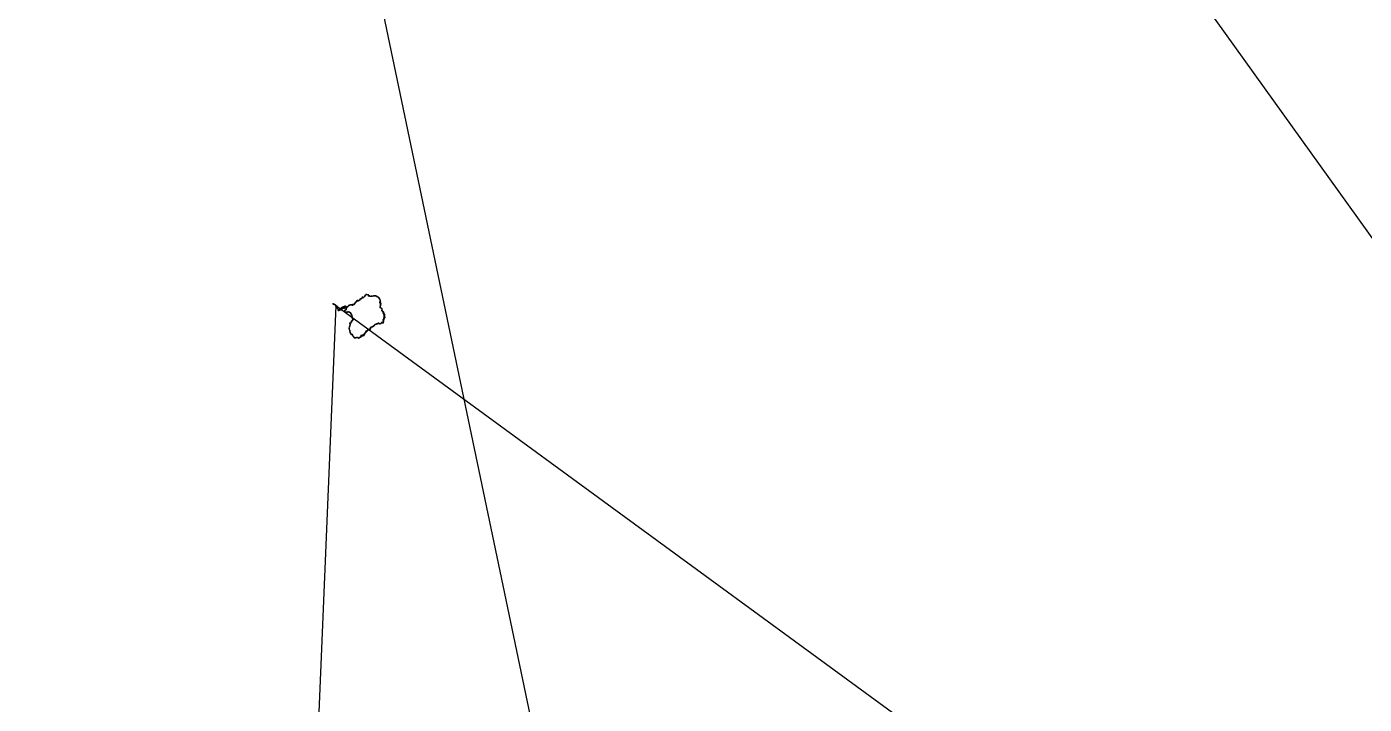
# Model space of a CAD drawing. Header units: metres. Extents: x 533996 to 558759, y 1823984 to 1869097.
# Drawn here: x 534041 to 543112, y 1853228 to 1857819 of the extents above; entities that cross this region are included whole.
import ezdxf

# ---------------------------------------------------------------- set-up
doc = ezdxf.new("R2010")
doc.units = ezdxf.units.M
doc.header["$MEASUREMENT"] = 0
doc.layers.add('Unknown Line Type', color=7, linetype='Continuous')
doc.layers.add('Unknown Point Feature', color=7, linetype='Continuous')

msp = doc.modelspace()

# ---------------------------------------------------------------- linework, layer by layer
at = {"layer": 'Unknown Line Type', "color": 4, "true_color": 0x00ffff}
for points in [[(558442.5, 1835128.9, 298.6), (534041.3, 1869090, 422.6)], [(534120.6, 1869074.7, 342.4), (540850.2, 1836930.3, 270.8)], [(535442, 1839236.9, 226.1), (536139.8, 1855927.4, 774.5), (536137.9, 1855926.8, 772.6), (536136.8, 1855925.2, 770.6), (536138.5, 1855929.1, 770.6), (536123.7, 1855938.4, 773), (536122.1, 1855938.6, 773), (536119.1, 1855940.4, 776.4), (536122.6, 1855939.7, 777.4), (536129.5, 1855936.7, 777.4), (536132, 1855935.4, 776.9), (536137.1, 1855929.6, 777.8), (536137.9, 1855927.8, 777.8), (536139, 1855925.9, 777.8), (536146.9, 1855913, 777.8), (536155.6, 1855895.1, 777.8), (536157.5, 1855896.9, 775), (536165.4, 1855899.4, 774), (536171.4, 1855901.2, 774), (536175.5, 1855902.9, 772.6), (536176.2, 1855905.8, 771.6), (536180.5, 1855909.2, 770.6), (536183.4, 1855910.3, 770.6), (536187.3, 1855911.4, 770.2), (536193.9, 1855911.5, 770.2), (536194.8, 1855912.5, 770.2), (536198.9, 1855915.4, 770.2), (536206.9, 1855920.1, 771.1), (536207.7, 1855919.7, 771.6), (536212.9, 1855916.7, 772.6), (536218.8, 1855923.9, 774.5), (536225, 1855929.9, 775.4), (536230, 1855931.5, 775.9), (536240.2, 1855933.6, 776.4), (536247.1, 1855935.4, 773.5), (536250.3, 1855933.1, 773.5), (536251, 1855934.2, 772.1), (536253.1, 1855936.6, 773.5), (536259.2, 1855936, 774.5), (536263.4, 1855941.8, 776.9), (536265.3, 1855943.8, 776.4), (536269.1, 1855947.5, 776.4), (536274.2, 1855951.8, 775.9), (536275.9, 1855954.7, 775), (536277.4, 1855957.6, 774.5), (536279.8, 1855960.8, 775), (536282.4, 1855961, 775), (536285.1, 1855962.6, 775), (536288.5, 1855960.8, 775), (536294.2, 1855964.5, 777.4), (536299.3, 1855969, 777.8), (536303.7, 1855972, 777.4), (536308.1, 1855974.8, 778.8), (536311.7, 1855978, 780.7), (536316.4, 1855982.8, 783.1), (536318.9, 1855985.4, 781.2), (536325.8, 1855985.1, 778.8), (536333.6, 1855993.5, 778.8), (536336.9, 1855996.6, 778.3), (536343.8, 1856003.3, 779.3), (536346, 1856003.4, 779.3), (536356.4, 1856001.3, 782.2), (536359.4, 1855998.4, 784.6), (536360.2, 1855996.3, 785.5), (536361.9, 1855995.8, 787), (536365.9, 1855995.1, 789.9), (536368.9, 1855994, 792.3), (536379.5, 1855993, 798.5), (536384.4, 1855993.6, 800.4), (536394.5, 1855996.3, 805.2), (536399.4, 1855995.7, 809.1), (536402.1, 1855995.2, 811), (536408.3, 1855994.9, 812), (536415.7, 1855990.1, 813.4), (536425.6, 1855985.7, 813.9), (536429.1, 1855982.5, 815.8), (536430.1, 1855981, 816.8), (536432.6, 1855974.5, 820.6), (536437.4, 1855965.6, 825.4), (536437.4, 1855965.4, 825.9), (536437.3, 1855958, 831.7), (536440.8, 1855953.4, 838.4), (536440.5, 1855951.6, 845.1), (536435.4, 1855951.3, 854.8), (536435.7, 1855950.7, 855.2), (536437.4, 1855950.1, 855.2), (536439.1, 1855946.6, 853.8), (536442.2, 1855941.8, 853.3), (536441.3, 1855940.1, 850.9), (536440.9, 1855931.5, 849), (536440.1, 1855933.3, 849), (536439.7, 1855930.6, 849.5), (536438.8, 1855919.9, 844.2), (536438.5, 1855917.3, 841.3), (536443.1, 1855913.9, 836), (536448.5, 1855906.5, 837), (536449.1, 1855895.2, 838.9), (536454.2, 1855891, 839.4), (536459.6, 1855885.7, 842.7), (536459.7, 1855884.3, 844.2), (536460.3, 1855883.5, 846.6), (536457.5, 1855880.5, 847.5), (536463.3, 1855878.2, 846.6), (536461.7, 1855874.8, 846.1), (536463.7, 1855870.9, 846.1), (536466.7, 1855869.1, 844.7), (536467.9, 1855863.8, 846.6), (536467.7, 1855866.8, 849.9), (536467, 1855865.9, 852.3), (536468, 1855861.6, 855.2), (536467.4, 1855863.3, 858.6), (536465.4, 1855862, 860.5), (536466, 1855857.2, 862.4), (536467.8, 1855854.1, 853.3), (536467.9, 1855853.7, 852.8), (536466, 1855851.8, 855.2), (536468.8, 1855849.5, 854.3), (536467.7, 1855848, 847.1), (536466.7, 1855845.7, 848), (536463.6, 1855843.5, 849.9), (536462.4, 1855840.2, 849.5), (536462.8, 1855835.7, 852.3), (536460.6, 1855833.9, 856.2), (536459.7, 1855833.1, 856.2), (536459.7, 1855829.4, 854.8), (536459.6, 1855829.3, 850.4), (536461.5, 1855824.8, 854.3), (536461.4, 1855824, 855.2), (536459.8, 1855822, 856.2), (536458.8, 1855820, 858.1), (536458.9, 1855814.4, 862), (536457.5, 1855812.5, 864.8), (536453, 1855811.5, 866.8), (536449.8, 1855813.8, 866.3), (536442.4, 1855807.7, 864.8), (536436.6, 1855805.2, 863.4), (536435.3, 1855805.1, 863.9), (536432.3, 1855808.9, 865.8), (536425.9, 1855810.6, 864.8), (536422.7, 1855808, 862.4), (536417.8, 1855806.1, 861), (536416.7, 1855805.9, 859.6), (536410.3, 1855803.6, 858.1), (536404.4, 1855800.1, 856.7), (536396.9, 1855795.2, 855.2), (536393.1, 1855790.5, 854.8), (536387.9, 1855786.6, 854.8), (536385.5, 1855785.7, 855.2), (536383.6, 1855785, 853.3), (536377.9, 1855782.8, 850.4), (536375.8, 1855781.1, 849), (536375.1, 1855777.5, 848), (536369.5, 1855775.7, 848), (536369.5, 1855770.4, 846.6), (536366.6, 1855766.4, 844.2), (536362.2, 1855767, 842.7), (536354.4, 1855767.2, 840.3), (536354, 1855763.4, 838.9), (536352.3, 1855759.7, 837.9), (536347.9, 1855758.2, 836), (536348.6, 1855756.7, 836.5), (536343.9, 1855756, 835), (536342.8, 1855752.3, 834.1), (536341.2, 1855751.5, 832.6), (536340.6, 1855750.6, 830.7), (536338.6, 1855747.6, 828.8), (536336.9, 1855745, 826.9), (536335.5, 1855743.8, 827.8), (536332, 1855738.7, 830.2), (536331.9, 1855735.5, 825), (536330.1, 1855733.1, 824.5), (536327.3, 1855733.8, 823.5), (536322.2, 1855732, 822.1), (536324.8, 1855727.7, 822.1), (536327.2, 1855725.5, 822.5), (536322.2, 1855725.6, 820.6), (536318.9, 1855723.6, 820.6), (536318.5, 1855726, 819.7), (536314.1, 1855727, 818.2), (536311.1, 1855726.2, 816.3), (536308.5, 1855726.2, 816.8), (536308.8, 1855719.1, 813.9), (536306.9, 1855718.5, 812.9), (536303.8, 1855714.1, 812.5), (536296.3, 1855713.1, 807.6), (536294.9, 1855713.9, 807.6), (536293.5, 1855709.8, 807.2), (536293, 1855710.1, 807.2), (536292.8, 1855708.7, 806.2), (536281.2, 1855713.5, 805.2), (536280.3, 1855713.7, 805.2), (536270.4, 1855710.7, 802.4), (536267.8, 1855710.8, 801.4), (536264.5, 1855711, 800.4), (536256.4, 1855719.5, 799), (536249.9, 1855726.6, 797.5), (536250.1, 1855727.6, 797.1), (536247.2, 1855734, 795.2), (536241.1, 1855734.4, 797.1), (536238, 1855743.2, 796.6), (536235.3, 1855747.7, 796.1), (536232.6, 1855756.7, 795.2), (536232.9, 1855760.8, 795.6), (536228.1, 1855773.3, 796.1), (536230.4, 1855784.8, 795.2), (536231.5, 1855792.5, 799.5), (536233.8, 1855800.3, 800), (536232.6, 1855809.6, 800), (536239.2, 1855812.8, 797.5), (536243.9, 1855819.1, 800.4), (536244.4, 1855823.5, 799), (536250.3, 1855827.8, 798.5), (536254.1, 1855834.5, 796.6), (536251.3, 1855838.6, 794.2), (536250.2, 1855846.2, 794.2), (536248.5, 1855856.5, 794.7), (536243.9, 1855867.5, 791.8), (536243.5, 1855868.5, 791.3), (536240.4, 1855875.8, 788.4), (536236.9, 1855879.6, 787), (536230.2, 1855884.7, 786.5), (536221.9, 1855885.9, 785), (536215.3, 1855885, 786.5), (536208.1, 1855884.9, 786.5), (536200.2, 1855883.8, 786), (536196.8, 1855890.4, 783.1), (536197.2, 1855891.3, 782.7), (536200.1, 1855899.1, 780.7), (536207.1, 1855903.5, 780.7), (536208.4, 1855909, 780.2), (536209.4, 1855916.1, 781.7), (536205.8, 1855922.6, 777.8), (536201.1, 1855924.9, 775.4), (536195.2, 1855923.6, 777.4), (536189.2, 1855921.3, 776.9), (536183.2, 1855919.6, 777.4), (536179.5, 1855916.9, 777.8), (536174.9, 1855914.9, 776.4), (536164.8, 1855904.4, 775.9), (536160.8, 1855899.1, 775.4), (536155.7, 1855896.6, 772.1), (536154.5, 1855899.8, 771.6), (536154.3, 1855901.7, 771.1), (536153.8, 1855903.5, 771.1), (536149, 1855913, 770.2), (536144.5, 1855923.2, 770.6), (536144.3, 1855925, 772.6), (550089.9, 1845735.2, 750.5)]]:
    msp.add_polyline3d(points, dxfattribs=at)
at = {"layer": 'Unknown Point Feature'}
for p in [(536294.2, 1855964.5, 777.4), (536299.3, 1855969, 777.8), (536303.7, 1855972, 777.4), (536308.1, 1855974.8, 778.8), (536311.7, 1855978, 780.7), (536316.4, 1855982.8, 783.1), (536318.9, 1855985.4, 781.2), (536325.8, 1855985.1, 778.8), (536333.6, 1855993.5, 778.8), (536336.9, 1855996.6, 778.3), (536343.8, 1856003.3, 779.3), (536346, 1856003.4, 779.3), (536356.4, 1856001.3, 782.2), (536359.4, 1855998.4, 784.6), (536360.2, 1855996.3, 785.5), (536361.9, 1855995.8, 787), (536365.9, 1855995.1, 789.9), (536368.9, 1855994, 792.3), (536379.5, 1855993, 798.5), (536384.4, 1855993.6, 800.4), (536394.5, 1855996.3, 805.2), (536399.4, 1855995.7, 809.1), (536402.1, 1855995.2, 811), (536408.3, 1855994.9, 812), (536415.7, 1855990.1, 813.4), (536425.6, 1855985.7, 813.9), (536429.1, 1855982.5, 815.8), (536430.1, 1855981, 816.8), (536432.6, 1855974.5, 820.6), (536437.4, 1855965.6, 825.4), (536437.4, 1855965.4, 825.9), (536119.1, 1855940.4, 776.4), (536122.1, 1855938.6, 773), (536122.6, 1855939.7, 777.4), (536123.7, 1855938.4, 773), (536129.5, 1855936.7, 777.4), (536132, 1855935.4, 776.9), (536136.8, 1855925.2, 770.6), (536137.1, 1855929.6, 777.8), (536137.9, 1855927.8, 777.8), (536137.9, 1855926.8, 772.6), (536138.5, 1855929.1, 770.6), (536139, 1855925.9, 777.8), (536139.8, 1855927.4, 774.5), (536144.3, 1855925, 772.6), (536144.5, 1855923.2, 770.6), (536146.9, 1855913, 777.8), (536149, 1855913, 770.2), (536153.8, 1855903.5, 771.1), (536154.3, 1855901.7, 771.1), (536154.5, 1855899.8, 771.6), (536155.6, 1855895.1, 777.8), (536155.7, 1855896.6, 772.1), (536157.5, 1855896.9, 775), (536160.8, 1855899.1, 775.4), (536164.8, 1855904.4, 775.9), (536165.4, 1855899.4, 774), (536171.4, 1855901.2, 774), (536174.9, 1855914.9, 776.4), (536175.5, 1855902.9, 772.6), (536176.2, 1855905.8, 771.6), (536179.5, 1855916.9, 777.8), (536180.5, 1855909.2, 770.6), (536183.2, 1855919.6, 777.4), (536183.4, 1855910.3, 770.6), (536187.3, 1855911.4, 770.2), (536189.2, 1855921.3, 776.9), (536193.9, 1855911.5, 770.2), (536194.8, 1855912.5, 770.2), (536195.2, 1855923.6, 777.4), (536196.8, 1855890.4, 783.1), (536197.2, 1855891.3, 782.7), (536198.9, 1855915.4, 770.2), (536200.1, 1855899.1, 780.7), (536200.2, 1855883.8, 786), (536201.1, 1855924.9, 775.4), (536205.8, 1855922.6, 777.8), (536206.9, 1855920.1, 771.1), (536207.1, 1855903.5, 780.7), (536207.7, 1855919.7, 771.6), (536208.1, 1855884.9, 786.5), (536208.4, 1855909, 780.2), (536209.4, 1855916.1, 781.7), (536212.9, 1855916.7, 772.6), (536215.3, 1855885, 786.5), (536218.8, 1855923.9, 774.5), (536221.9, 1855885.9, 785), (536225, 1855929.9, 775.4), (536230, 1855931.5, 775.9), (536230.2, 1855884.7, 786.5), (536236.9, 1855879.6, 787), (536240.2, 1855933.6, 776.4), (536240.4, 1855875.8, 788.4), (536247.1, 1855935.4, 773.5), (536250.3, 1855933.1, 773.5), (536251, 1855934.2, 772.1), (536253.1, 1855936.6, 773.5), (536259.2, 1855936, 774.5), (536263.4, 1855941.8, 776.9), (536265.3, 1855943.8, 776.4), (536269.1, 1855947.5, 776.4), (536274.2, 1855951.8, 775.9), (536275.9, 1855954.7, 775), (536277.4, 1855957.6, 774.5), (536279.8, 1855960.8, 775), (536282.4, 1855961, 775), (536285.1, 1855962.6, 775), (536288.5, 1855960.8, 775), (536435.4, 1855951.3, 854.8), (536435.7, 1855950.7, 855.2), (536437.3, 1855958, 831.7), (536437.4, 1855950.1, 855.2), (536438.5, 1855917.3, 841.3), (536438.8, 1855919.9, 844.2), (536439.1, 1855946.6, 853.8), (536439.7, 1855930.6, 849.5), (536440.1, 1855933.3, 849), (536440.5, 1855951.6, 845.1), (536440.8, 1855953.4, 838.4), (536440.9, 1855931.5, 849), (536441.3, 1855940.1, 850.9), (536442.2, 1855941.8, 853.3), (536443.1, 1855913.9, 836), (536448.5, 1855906.5, 837), (536449.1, 1855895.2, 838.9), (536454.2, 1855891, 839.4), (536457.5, 1855880.5, 847.5), (536459.6, 1855885.7, 842.7), (536459.7, 1855884.3, 844.2), (536460.3, 1855883.5, 846.6), (536461.7, 1855874.8, 846.1), (536463.3, 1855878.2, 846.6), (536230.4, 1855784.8, 795.2), (536231.5, 1855792.5, 799.5), (536232.6, 1855809.6, 800), (536233.8, 1855800.3, 800), (536239.2, 1855812.8, 797.5), (536243.5, 1855868.5, 791.3), (536243.9, 1855867.5, 791.8), (536243.9, 1855819.1, 800.4), (536244.4, 1855823.5, 799), (536248.5, 1855856.5, 794.7), (536250.2, 1855846.2, 794.2), (536250.3, 1855827.8, 798.5), (536251.3, 1855838.6, 794.2), (536254.1, 1855834.5, 796.6), (536377.9, 1855782.8, 850.4), (536383.6, 1855785, 853.3), (536385.5, 1855785.7, 855.2), (536387.9, 1855786.6, 854.8), (536393.1, 1855790.5, 854.8), (536396.9, 1855795.2, 855.2), (536404.4, 1855800.1, 856.7), (536410.3, 1855803.6, 858.1), (536416.7, 1855805.9, 859.6), (536417.8, 1855806.1, 861), (536422.7, 1855808, 862.4), (536425.9, 1855810.6, 864.8), (536432.3, 1855808.9, 865.8), (536435.3, 1855805.1, 863.9), (536436.6, 1855805.2, 863.4), (536442.4, 1855807.7, 864.8), (536449.8, 1855813.8, 866.3), (536453, 1855811.5, 866.8), (536457.5, 1855812.5, 864.8), (536458.8, 1855820, 858.1), (536458.9, 1855814.4, 862), (536459.6, 1855829.3, 850.4), (536459.7, 1855833.1, 856.2), (536459.7, 1855829.4, 854.8), (536459.8, 1855822, 856.2), (536460.6, 1855833.9, 856.2), (536461.4, 1855824, 855.2), (536461.5, 1855824.8, 854.3), (536462.4, 1855840.2, 849.5), (536462.8, 1855835.7, 852.3), (536463.6, 1855843.5, 849.9), (536463.7, 1855870.9, 846.1), (536465.4, 1855862, 860.5), (536466, 1855857.2, 862.4), (536466, 1855851.8, 855.2), (536466.7, 1855869.1, 844.7), (536466.7, 1855845.7, 848), (536467, 1855865.9, 852.3), (536467.4, 1855863.3, 858.6), (536467.7, 1855866.8, 849.9), (536467.7, 1855848, 847.1), (536467.8, 1855854.1, 853.3), (536467.9, 1855863.8, 846.6), (536467.9, 1855853.7, 852.8), (536468, 1855861.6, 855.2), (536468.8, 1855849.5, 854.3), (536228.1, 1855773.3, 796.1), (536232.6, 1855756.7, 795.2), (536232.9, 1855760.8, 795.6), (536235.3, 1855747.7, 796.1), (536238, 1855743.2, 796.6), (536241.1, 1855734.4, 797.1), (536247.2, 1855734, 795.2), (536249.9, 1855726.6, 797.5), (536250.1, 1855727.6, 797.1), (536256.4, 1855719.5, 799), (536264.5, 1855711, 800.4), (536267.8, 1855710.8, 801.4), (536270.4, 1855710.7, 802.4), (536280.3, 1855713.7, 805.2), (536281.2, 1855713.5, 805.2), (536292.8, 1855708.7, 806.2), (536293, 1855710.1, 807.2), (536293.5, 1855709.8, 807.2), (536294.9, 1855713.9, 807.6), (536296.3, 1855713.1, 807.6), (536303.8, 1855714.1, 812.5), (536306.9, 1855718.5, 812.9), (536308.5, 1855726.2, 816.8), (536308.8, 1855719.1, 813.9), (536311.1, 1855726.2, 816.3), (536314.1, 1855727, 818.2), (536318.5, 1855726, 819.7), (536318.9, 1855723.6, 820.6), (536322.2, 1855732, 822.1), (536322.2, 1855725.6, 820.6), (536324.8, 1855727.7, 822.1), (536327.2, 1855725.5, 822.5), (536327.3, 1855733.8, 823.5), (536330.1, 1855733.1, 824.5), (536331.9, 1855735.5, 825), (536332, 1855738.7, 830.2), (536335.5, 1855743.8, 827.8), (536336.9, 1855745, 826.9), (536338.6, 1855747.6, 828.8), (536340.6, 1855750.6, 830.7), (536341.2, 1855751.5, 832.6), (536342.8, 1855752.3, 834.1), (536343.9, 1855756, 835), (536347.9, 1855758.2, 836), (536348.6, 1855756.7, 836.5), (536352.3, 1855759.7, 837.9), (536354, 1855763.4, 838.9), (536354.4, 1855767.2, 840.3), (536362.2, 1855767, 842.7), (536366.6, 1855766.4, 844.2), (536369.5, 1855775.7, 848), (536369.5, 1855770.4, 846.6), (536375.1, 1855777.5, 848), (536375.8, 1855781.1, 849)]:
    msp.add_point(p, dxfattribs=at)

doc.saveas('drawing.dxf')
